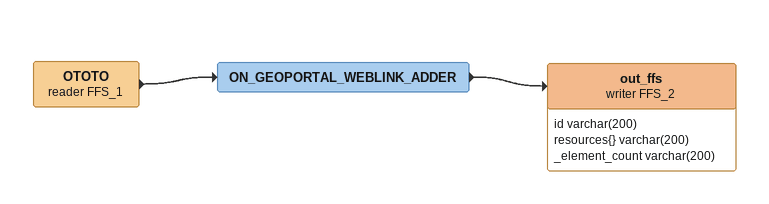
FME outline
OTOTO (reader FFS_1)
    -> ON_GEOPORTAL_WEBLINK_ADDER
ON_GEOPORTAL_WEBLINK_ADDER
    -> out_ffs (writer FFS_2)
out_ffs (writer FFS_2)
    attributes: id varchar(200), resources{} varchar(200), _element_count varchar(200)
